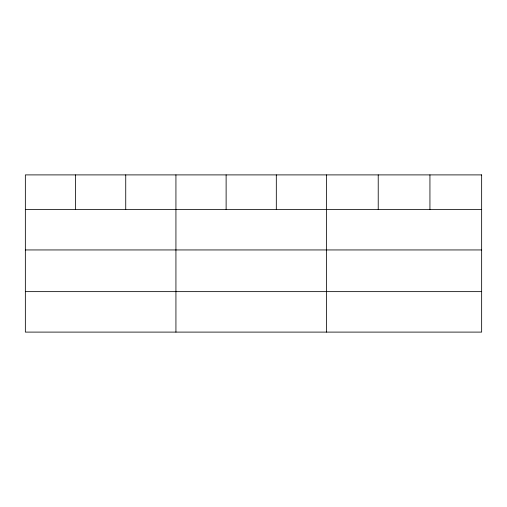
<?xml version="1.0" encoding="UTF-8"?>
<svg xmlns="http://www.w3.org/2000/svg" width="507" height="507" viewBox="0 0 507 507"><rect width="100%" height="100%" fill="white"/><g stroke="black" fill="none" stroke-linecap="round" stroke-linejoin="round"><path stroke-width="0.76" d="M25.35 209.48L481.65 209.48M25.35 249.945L481.65 249.945M25.35 291.639L481.65 291.639M429.936 174.896L429.936 209.48M378.222 174.896L378.222 209.48M326.508 174.896L326.508 332.104M276.315 174.896L276.315 209.48M226.122 174.896L226.122 209.48M175.929 174.896L175.929 332.104M125.736 174.896L125.736 209.48M75.543 174.896L75.543 209.48M481.65 174.896L25.35 174.896L25.35 332.104L481.65 332.104L481.65 174.896"/></g></svg>
